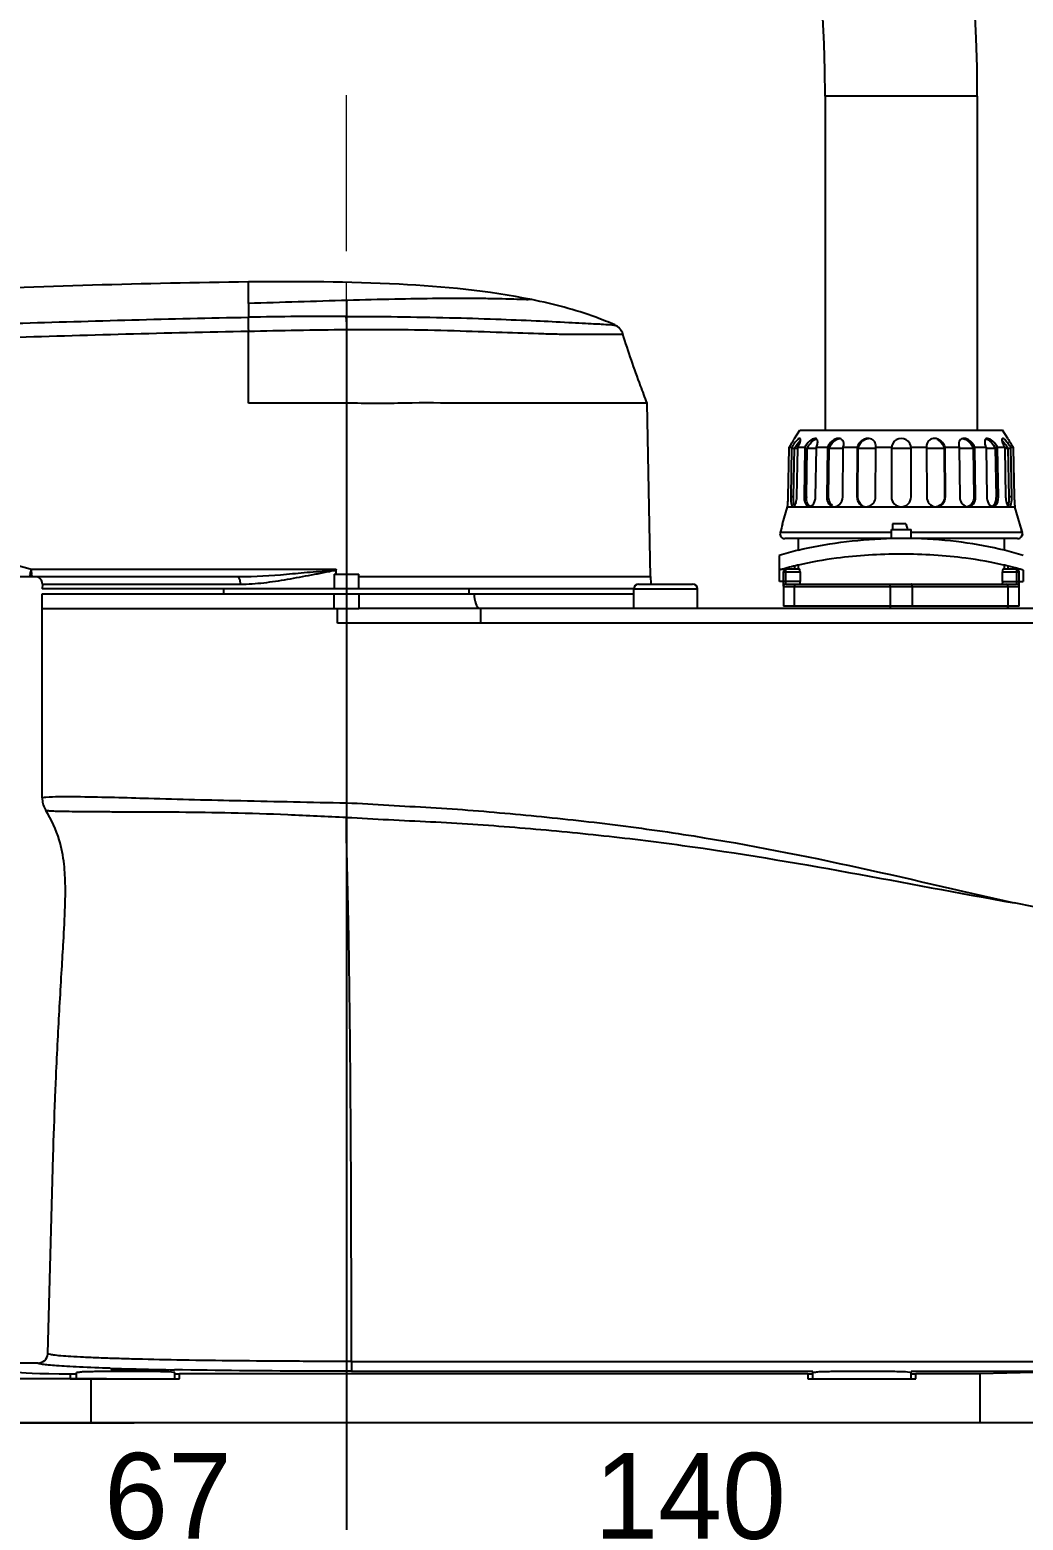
# Model space of a CAD drawing. Header units: millimetres. Extents: x 4086 to 8300, y 123 to 1549.
# Drawn here: x 6920.7 to 7001.6, y 1003.1 to 1124.6 of the extents above; entities that cross this region are included whole.
import ezdxf

# ---------------------------------------------------------------- set-up
doc = ezdxf.new("R2010")
doc.units = ezdxf.units.MM
doc.linetypes.add('CENTER2', pattern=[28.575, 19.05, -3.175, 3.175, -3.175])
doc.linetypes.add('CENTERX2', pattern=[20.32, 12.7, -2.54, 2.54, -2.54])
for name, color, linetype in [('03_ALL_AXES', 7, 'Continuous'), ('06_ALL_SURFS', 7, 'Continuous'), ('09_ALL_ROUNDS', 7, 'Continuous'), ('20_ALL_FEATURES', 7, 'Continuous')]:
    doc.layers.add(name, color=color, linetype=linetype)
doc.layers.add('中心线层', color=7, linetype='CENTER2', lineweight=0)
doc.layers.add('标注层', color=7, linetype='Continuous', lineweight=0)
doc.styles.add('思源黑', font='SourceHanSansCN-Normal.ttf')
doc.dimstyles.new('尺寸标注_细节_1_2比例', dxfattribs={"dimtxt": 7, "dimasz": 6, "dimexe": 2, "dimexo": 1.5, "dimgap": 1, "dimtad": 1, "dimlfac": 2, "dimdsep": 46, "dimtxsty": '思源黑', "dimcen": 0.09, "dimadec": 0, "dimazin": 0, "dimtp": 0.01, "dimtm": 0.01, "dimtfac": 1, "dimtofl": 0, "dimtmove": 0, "dimatfit": 3, "dimfxl": 1, "dimtolj": 1, "dimarcsym": 0})

# ---------------------------------------------------------------- blocks, each defined once
blk = doc.blocks.new('*D1321')
at = {"layer": 'Defpoints', "color": 0}
for p in [(6863.76, 1244.19), (7002.48, 1011.06), (7041.91, 1011.06)]:
    blk.add_point(p, dxfattribs=at)
at = {"layer": '标注层', "color": 0, "lineweight": -2}
for p, q in [((6865.26, 1244.19), (7043.91, 1244.19)), ((7041.91, 1238.19), (7041.91, 1017.06)), ((7003.98, 1011.06), (7043.91, 1011.06))]:
    blk.add_line(p, q, dxfattribs=at)
at = {"layer": '标注层', "color": 0}
for points in [[(7042.91, 1238.19), (7040.91, 1238.19), (7041.91, 1244.19)], [(7040.91, 1017.06), (7042.91, 1017.06), (7041.91, 1011.06)]]:
    blk.add_solid(points, dxfattribs=at)
at = {"layer": '标注层', "color": 0, "insert": (7033.17, 1141.77), "char_height": 7, "attachment_point": 2, "rotation": 90, "style": '思源黑'}
blk.add_mtext('\\A1;{\\A1;\\C7;maximum values }b', dxfattribs=at)
blk = doc.blocks.new('*D1324')
at = {"layer": 'Defpoints', "color": 0}
for p in [(6916.56, 1014.66), (6928.43, 1014.66), (6930.68, 1011.06)]:
    blk.add_point(p, dxfattribs=at)
at = {"layer": '标注层', "color": 0, "lineweight": -2}
for p, q in [((6916.56, 1020.66), (6916.56, 1032.96)), ((6926.93, 1014.66), (6914.56, 1014.66)), ((6929.18, 1011.06), (6914.56, 1011.06)), ((6916.56, 1005.06), (6916.56, 999.06))]:
    blk.add_line(p, q, dxfattribs=at)
at = {"layer": '标注层', "color": 0}
for points in [[(6915.56, 1020.66), (6917.56, 1020.66), (6916.56, 1014.66)], [(6917.56, 1005.06), (6915.56, 1005.06), (6916.56, 1011.06)]]:
    blk.add_solid(points, dxfattribs=at)
at = {"layer": '标注层', "color": 0, "insert": (6908.31, 1029.81), "char_height": 7, "attachment_point": 2, "rotation": 90, "style": '思源黑'}
blk.add_mtext('\\A1;9', dxfattribs=at)
blk = doc.blocks.new('*D1328')
at = {"layer": 'Defpoints', "color": 0}
for p in [(6946.48, 1104.05), (7002.48, 1011.06), (7002.48, 1000.45)]:
    blk.add_point(p, dxfattribs=at)
at = {"layer": '标注层', "color": 0, "lineweight": -2}
for p, q in [((6946.48, 1102.55), (6946.48, 998.45)), ((7002.48, 1009.56), (7002.48, 998.45)), ((6952.48, 1000.45), (6996.48, 1000.45))]:
    blk.add_line(p, q, dxfattribs=at)
at = {"layer": '标注层', "color": 0}
for points in [[(6952.48, 1001.45), (6952.48, 999.45), (6946.48, 1000.45)], [(6996.48, 999.45), (6996.48, 1001.45), (7002.48, 1000.45)]]:
    blk.add_solid(points, dxfattribs=at)
at = {"layer": '标注层', "color": 0, "insert": (6974.48, 1005.07), "char_height": 7, "attachment_point": 5, "style": '思源黑'}
blk.add_mtext('\\A1;140', dxfattribs=at)
blk = doc.blocks.new('*D1329')
at = {"layer": 'Defpoints', "color": 0}
for p in [(6919.68, 1011.06), (6946.48, 1011.06), (6946.48, 1000.45)]:
    blk.add_point(p, dxfattribs=at)
at = {"layer": '标注层', "color": 0, "lineweight": -2}
for p, q in [((6919.68, 1009.56), (6919.68, 998.45)), ((6946.48, 1009.56), (6946.48, 998.45)), ((6925.68, 1000.45), (6940.48, 1000.45))]:
    blk.add_line(p, q, dxfattribs=at)
at = {"layer": '标注层', "color": 0}
for points in [[(6925.68, 1001.45), (6925.68, 999.45), (6919.68, 1000.45)], [(6940.48, 999.45), (6940.48, 1001.45), (6946.48, 1000.45)]]:
    blk.add_solid(points, dxfattribs=at)
at = {"layer": '标注层', "color": 0, "insert": (6931.93, 1005.07), "char_height": 7, "attachment_point": 5, "style": '思源黑'}
blk.add_mtext('\\A1;67', dxfattribs=at)

msp = doc.modelspace()

# ---------------------------------------------------------------- linework, layer by layer
at = {"color": 7, "linetype": 'Continuous'}
for p, q in [((6945.4826, 1080.2608), (6947.4826, 1080.2608)), ((6945.4826, 1080.2608), (6945.4826, 1079.0608)), ((6947.4826, 1079.0608), (6947.4826, 1080.2608)), ((6945.4826, 1079.0608), (6921.6868, 1079.0608)), ((6921.6948, 1079.4483), (6937.8286, 1079.4483)), ((6947.4826, 1080.0609), (6971.2656, 1080.0611)), ((6969.8826, 1079.0608), (6947.4826, 1079.0608))]:
    msp.add_line(p, q, dxfattribs=at)
msp.add_open_spline([(6945.6261, 1080.6595), (6945.6114, 1080.5268), (6945.6016, 1080.3936), (6945.5872, 1080.2608)], degree=3, dxfattribs=at)
at = {"layer": '03_ALL_AXES', "color": 7, "linetype": 'Continuous'}
for p, q in [((6936.4826, 1078.6608), (6936.4826, 1079.0608)), ((6956.4826, 1078.6608), (6956.4826, 1079.0608))]:
    msp.add_line(p, q, dxfattribs=at)
at = {"layer": '06_ALL_SURFS', "color": 7, "linetype": 'Continuous'}
for p, q in [((6921.6948, 1079.4483), (6921.6867, 1079.0608)), ((6971.2656, 1080.0611), (6971.2781, 1079.4646))]:
    msp.add_line(p, q, dxfattribs=at)
at = {"layer": '09_ALL_ROUNDS', "color": 7, "linetype": 'Continuous'}
for p, q in [((6938.4826, 1102.3362), (6938.4826, 1101.2136)), ((6938.4826, 1094.2091), (6938.4826, 1100.0796)), ((6946.4826, 1100.2136), (6946.4826, 1094.2091)), ((6920.7898, 1080.6723), (6945.6353, 1080.6723)), ((6757.8949, 1080.0608), (6937.7511, 1080.0612))]:
    msp.add_line(p, q, dxfattribs=at)
for centre, radius, start, end in [((6945.9915, 672.7453), 428.5345, 89.945189, 91.004004), ((6967.855, 1099.4833), 1.2, 17.11597, 65.983993), ((6921.0949, 1079.4608), 0.6, 358.8, 90)]:
    msp.add_arc(centre, radius, start, end, dxfattribs=at)
for points, knots in [([(6938.4826, 1104.0854), (6930.0094, 1104.0008), (6911.2748, 1103.3068), (6886.5846, 1102.604), (6863.8131, 1101.8679), (6844.0146, 1101.2363), (6826.1032, 1100.869), (6810.343, 1100.4612), (6801.878, 1100.1863), (6797.4734, 1100.0684)], [0, 0, 0, 0, 0.18020479, 0.39863029, 0.52530798, 0.6647247, 0.8198849, 0.9062964, 1, 1, 1, 1]), ([(6968.3434, 1100.5794), (6967.8362, 1100.8054), (6965.6458, 1101.6867), (6963.3504, 1102.286), (6961.5826, 1102.6454)], [0, 0, 0, 0, 0.23538232, 1, 1, 1, 1]), ([(6786.4537, 1098.0774), (6792.7901, 1098.1862), (6805.4689, 1098.3132), (6830.8255, 1098.6222), (6856.1798, 1099.1263), (6881.5259, 1099.7132), (6900.5232, 1100.179), (6919.5072, 1100.7091), (6932.1573, 1101.1004), (6938.4826, 1101.2136)], [0, 0, 0, 0, 0.1250269, 0.25014429, 0.50028811, 0.62532278, 0.75032212, 0.8751892, 1, 1, 1, 1]), ([(6938.4826, 1101.214), (6938.4761, 1101.1612), (6938.4623, 1100.7826), (6938.4713, 1100.4045), (6938.4826, 1100.0797)], [0, 0, 0, 0, 0.14057652, 1, 1, 1, 1]), ([(6946.4015, 1101.2796), (6949.2232, 1101.2775), (6953.3184, 1101.2291), (6958.4734, 1101.072), (6961.7696, 1100.9338), (6964.2792, 1100.821), (6966.6036, 1100.674), (6967.2084, 1100.6666), (6968.4956, 1100.5553), (6968.3434, 1100.5794)], [0, 0, 0, 0, 0.38554258, 0.5582619, 0.70767621, 0.82927938, 0.92086218, 0.97894467, 1, 1, 1, 1]), ([(6946.4015, 1101.2796), (6946.4455, 1101.1559), (6946.4621, 1100.7924), (6946.4813, 1100.4391), (6946.4826, 1100.2136)], [0, 0, 0, 0, 0.36786159, 1, 1, 1, 1]), ([(6778.3751, 1096.7776), (6781.7017, 1096.8297), (6788.3634, 1096.9733), (6801.7058, 1097.15), (6818.4006, 1097.3271), (6838.435, 1097.643), (6858.4633, 1098.0493), (6878.4855, 1098.5096), (6898.4974, 1098.9949), (6918.495, 1099.5447), (6931.8201, 1099.9613), (6938.4826, 1100.0791)], [0, 0, 0, 0, 0.0623246, 0.12482192, 0.24996725, 0.37508843, 0.5001747, 0.625236, 0.75026716, 0.8751699, 1, 1, 1, 1]), ([(6946.4826, 1100.2136), (6947.9744, 1100.2254), (6950.8972, 1100.225), (6955.1269, 1100.1308), (6958.9904, 1099.9971), (6961.9069, 1099.8896), (6963.9422, 1099.836), (6965.2168, 1099.8172), (6966.3127, 1099.8183), (6967.2264, 1099.8295), (6967.9474, 1099.8365), (6968.4373, 1099.8459), (6968.718, 1099.8385), (6968.8755, 1099.8482), (6968.9345, 1099.8248), (6969.0044, 1099.8462), (6969.0019, 1099.8365)], [0, 0, 0, 0, 0.19868395, 0.38924844, 0.56343194, 0.71356069, 0.77794059, 0.83459662, 0.88331493, 0.92394527, 0.95614264, 0.97974983, 0.98834874, 0.99471295, 0.99865555, 1, 1, 1, 1]), ([(6970.9797, 1094.2091), (6970.798, 1094.6804), (6970.0912, 1096.539), (6969.4384, 1098.4188), (6969.0019, 1099.8365)], [0, 0, 0, 0, 0.25401207, 1, 1, 1, 1]), ([(6911.2962, 1081.9127), (6912.8975, 1081.9127), (6916.1047, 1081.7891), (6919.259, 1081.1364), (6920.7898, 1080.6724)], [0, 0, 0, 0, 0.50028075, 1, 1, 1, 1]), ([(6920.7898, 1080.6724), (6920.7771, 1080.6305), (6920.7338, 1080.4823), (6920.6939, 1080.333), (6920.672, 1080.2245)], [0, 0, 0, 0, 0.28339951, 1, 1, 1, 1]), ([(6920.8352, 1080.0608), (6920.7823, 1080.0608), (6920.7147, 1080.1317), (6920.6821, 1080.2005), (6920.672, 1080.2245)], [0, 0, 0, 0, 0.67005906, 1, 1, 1, 1]), ([(6920.7898, 1080.6724), (6920.8016, 1080.5951), (6920.769, 1080.4783), (6920.8168, 1080.3379), (6920.7744, 1080.2198), (6920.8357, 1080.1573), (6920.819, 1080.0608), (6920.8352, 1080.0608)], [0, 0, 0, 0, 0.37956002, 0.5525428, 0.70325879, 0.92170406, 1, 1, 1, 1]), ([(6937.7511, 1080.0612), (6939.0311, 1080.0677), (6940.956, 1080.1939), (6943.5158, 1080.4472), (6944.8085, 1080.5322), (6945.4491, 1080.6274)], [0, 0, 0, 0, 0.49737856, 0.74832445, 1, 1, 1, 1]), ([(6937.8286, 1079.4483), (6938.4658, 1079.4483), (6939.4275, 1079.522), (6940.7058, 1079.692), (6941.6763, 1079.8496), (6942.6512, 1080.0262), (6943.4662, 1080.181), (6944.1208, 1080.3053), (6944.5311, 1080.3821), (6944.8596, 1080.4473), (6945.1042, 1080.4906), (6945.3152, 1080.5513), (6945.4819, 1080.5746), (6945.5906, 1080.5864), (6945.6166, 1080.6219)], [0, 0, 0, 0, 0.24228475, 0.36575798, 0.49043465, 0.61608388, 0.74248697, 0.80590642, 0.86943892, 0.90124203, 0.93315631, 0.96425428, 0.9832528, 1, 1, 1, 1]), ([(6945.4491, 1080.6274), (6945.4602, 1080.629), (6945.4825, 1080.6323), (6945.5048, 1080.6356), (6945.5161, 1080.6372)], [0, 0, 0, 0, 0.49585475, 1, 1, 1, 1]), ([(6945.6166, 1080.6219), (6945.6203, 1080.627), (6945.6262, 1080.6392), (6945.6268, 1080.6526), (6945.6261, 1080.6595)], [0, 0, 0, 0, 0.47532971, 1, 1, 1, 1]), ([(6937.8286, 1079.4483), (6937.8297, 1079.5938), (6937.8193, 1079.7898), (6937.6972, 1080.0608), (6937.6191, 1080.0608)], [0, 0, 0, 0, 0.65078321, 1, 1, 1, 1])]:
    msp.add_open_spline(points, degree=3, knots=knots, dxfattribs=at)
for points in [[(6938.4826, 1100.0796), (6941.1493, 1100.1258), (6943.8157, 1100.1933), (6946.4826, 1100.2136)], [(6945.5161, 1080.6372), (6945.5541, 1080.6426), (6945.5959, 1080.648), (6945.6258, 1080.6721)]]:
    msp.add_open_spline(points, degree=3, dxfattribs=at)
at = {"layer": '20_ALL_FEATURES', "color": 7, "linetype": 'Continuous'}
for p, q in [((6997.8826, 1119.2262), (6985.4826, 1119.2262)), ((6985.4826, 1119.2262), (6985.4826, 1092.0029)), ((6997.8826, 1119.2262), (6997.8826, 1092.0029)), ((6938.4827, 1102.3362), (6938.4826, 1104.0854)), ((6946.4826, 1094.2091), (6938.4826, 1094.2091)), ((6971.2466, 1080.0607), (6970.9797, 1094.2091)), ((6982.9642, 1091.2835), (6982.9538, 1091.2652)), ((6982.9906, 1091.3301), (6982.9799, 1091.3112)), ((6982.9906, 1091.3301), (6983.4306, 1092.0029)), ((6983.4306, 1092.0029), (6999.9346, 1092.0029)), ((7000.3747, 1091.3301), (6999.9346, 1092.0029)), ((7000.3747, 1091.3301), (7000.3813, 1091.3184)), ((6982.4738, 1086.5629), (6982.5559, 1090.5301)), ((6982.5559, 1090.5301), (6982.5572, 1090.6148)), ((6982.5572, 1090.6148), (6982.758, 1090.6148)), ((6982.7554, 1090.5301), (6982.9846, 1090.5301)), ((6982.9065, 1086.5629), (6982.9846, 1090.5301)), ((6982.9848, 1090.541), (6983.2499, 1090.541)), ((6983.1717, 1086.5629), (6983.2498, 1090.5301)), ((6983.2497, 1090.6148), (6983.8325, 1090.6148)), ((6983.8287, 1090.5301), (6983.7623, 1086.5629)), ((6983.8287, 1090.5301), (6984.0237, 1090.5301)), ((6983.9573, 1086.5629), (6984.0237, 1090.5301)), ((6984.0239, 1090.541), (6984.7676, 1090.541)), ((6984.7028, 1086.5629), (6984.7692, 1090.5301)), ((6984.7676, 1090.6148), (6985.6753, 1090.6148)), ((6985.6709, 1090.5301), (6985.6226, 1086.5629)), ((6985.6709, 1090.5301), (6985.8125, 1090.5301)), ((6985.7643, 1086.5629), (6985.8125, 1090.5301)), ((6985.8127, 1090.541), (6986.9624, 1090.541)), ((6986.917, 1086.5629), (6986.9653, 1090.5301)), ((6986.9624, 1090.6148), (6988.1062, 1090.6148)), ((6988.1015, 1090.5301), (6988.0761, 1086.5629)), ((6988.1015, 1090.5301), (6988.1759, 1090.5301)), ((6988.1506, 1086.5629), (6988.1759, 1090.5301)), ((6988.1761, 1090.541), (6989.6232, 1090.541)), ((6989.5978, 1086.5629), (6989.6232, 1090.5301)), ((6989.6193, 1090.6148), (6990.8871, 1090.6148)), ((6990.8826, 1090.5301), (6990.8826, 1086.5629)), ((6990.8827, 1090.541), (6992.4826, 1090.541)), ((6992.4781, 1090.6148), (6993.746, 1090.6148)), ((6992.4826, 1086.5629), (6992.4826, 1090.5301)), ((6993.7421, 1090.5301), (6993.7675, 1086.5629)), ((6993.746, 1090.541), (6995.1892, 1090.541)), ((6995.1893, 1090.5301), (6995.2638, 1090.5301)), ((6995.1893, 1090.5301), (6995.2147, 1086.5629)), ((6995.2591, 1090.6148), (6996.4028, 1090.6148)), ((6995.2892, 1086.5629), (6995.2638, 1090.5301)), ((6996.4, 1090.541), (6997.5526, 1090.541)), ((6996.4, 1090.5301), (6996.4482, 1086.5629)), ((6997.5528, 1090.5301), (6997.6944, 1090.5301)), ((6997.5528, 1090.5301), (6997.601, 1086.5629)), ((6997.69, 1090.6148), (6998.5976, 1090.6148)), ((6997.7427, 1086.5629), (6997.6944, 1090.5301)), ((6998.596, 1090.541), (6999.3414, 1090.541)), ((6998.5961, 1090.5301), (6998.6625, 1086.5629)), ((6999.3416, 1090.5301), (6999.5366, 1090.5301)), ((6999.3416, 1090.5301), (6999.408, 1086.5629)), ((6999.5328, 1090.6148), (7000.1156, 1090.6148)), ((6999.603, 1086.5629), (6999.5366, 1090.5301)), ((7000.1153, 1090.541), (7000.3805, 1090.541)), ((7000.1155, 1090.5301), (7000.1935, 1086.5629)), ((7000.3807, 1090.5301), (7000.6099, 1090.5301)), ((7000.3807, 1090.5301), (7000.4588, 1086.5629)), ((7000.6072, 1090.6148), (7000.808, 1090.6148)), ((7000.688, 1086.5629), (7000.6092, 1090.5584)), ((7000.808, 1090.6148), (7000.8094, 1090.5301)), ((7000.8094, 1090.5301), (7000.8915, 1086.5629)), ((6982.9065, 1086.5629), (6982.6773, 1086.5629)), ((6983.9573, 1086.5629), (6983.7623, 1086.5629)), ((6985.7643, 1086.5629), (6985.6226, 1086.5629)), ((6988.1506, 1086.5629), (6988.0761, 1086.5629)), ((6995.2892, 1086.5629), (6995.2147, 1086.5629)), ((6997.7427, 1086.5629), (6997.601, 1086.5629)), ((6999.603, 1086.5629), (6999.408, 1086.5629)), ((7000.688, 1086.5629), (7000.4588, 1086.5629)), ((6982.0083, 1084.3629), (6982.4226, 1085.7629)), ((6982.4226, 1085.7629), (6982.43, 1085.8338)), ((6982.4226, 1085.7629), (7000.9426, 1085.7629)), ((7000.9386, 1085.8018), (7000.9409, 1085.779)), ((7000.9409, 1085.779), (7000.9426, 1085.7629)), ((7001.3569, 1084.3629), (7000.9426, 1085.7629)), ((6982.0158, 1084.3629), (6982.0083, 1084.3629)), ((6990.8826, 1083.9008), (6992.4826, 1083.9008)), ((6990.8826, 1083.1727), (6990.8826, 1083.9008)), ((6992.0626, 1084.3629), (6990.9826, 1084.3629)), ((6990.9826, 1084.3629), (6990.9826, 1083.9008)), ((6992.0626, 1084.3629), (6992.1858, 1083.9008)), ((6992.4826, 1083.1727), (6992.4826, 1083.9008)), ((7001.3569, 1084.3629), (7001.3316, 1084.3629)), ((7001.3316, 1084.3629), (7001.5398, 1083.661)), ((6990.8826, 1083.661), (6981.8169, 1083.661)), ((6990.4941, 1083.1629), (6982.1985, 1083.1629)), ((6983.2826, 1083.1629), (6983.2826, 1082.2206)), ((7001.5398, 1083.661), (6992.4826, 1083.661)), ((7001.1668, 1083.1629), (6992.8712, 1083.1629)), ((7000.0826, 1083.1629), (7000.0826, 1082.2206)), ((6981.7426, 1081.7922), (6981.7426, 1080.5928)), ((6981.7543, 1079.6608), (6981.7543, 1080.5963)), ((6982.0412, 1080.6804), (6982.0201, 1080.6744)), ((6982.0826, 1080.4608), (6983.4364, 1080.4608)), ((6982.0826, 1079.2918), (6982.0826, 1080.4608)), ((6983.4001, 1080.6608), (6982.2826, 1080.6608)), ((6982.2826, 1079.4608), (6982.2826, 1080.6608)), ((6982.9759, 1080.9284), (6982.9759, 1080.6608)), ((6983.2826, 1080.9965), (6983.2826, 1080.6608)), ((6983.4364, 1080.4608), (6983.4364, 1079.6608)), ((6999.9288, 1080.4608), (7001.2826, 1080.4608)), ((6999.9288, 1079.6608), (6999.9288, 1080.4608)), ((7001.0826, 1080.6608), (6999.9651, 1080.6608)), ((7000.0826, 1080.9968), (7000.0826, 1080.6608)), ((7000.3894, 1080.6608), (7000.3894, 1080.9284)), ((7001.0826, 1080.6608), (7001.0826, 1079.4608)), ((7001.2826, 1079.2918), (7001.2826, 1080.4608)), ((7001.611, 1080.5963), (7001.611, 1079.6608)), ((6947.4826, 1079.0608), (6945.4826, 1079.0608)), ((6969.8826, 1079.0608), (6975.0826, 1079.0608)), ((6969.8826, 1077.4608), (6969.8826, 1079.0608)), ((6970.2826, 1079.4608), (6974.6826, 1079.4608)), ((6975.0826, 1077.4608), (6975.0826, 1079.0608)), ((6983.4364, 1079.6608), (6981.7542, 1079.6608)), ((6982.0826, 1079.2608), (7001.2826, 1079.2608)), ((6982.0826, 1079.2608), (6982.0826, 1077.6608)), ((6982.2826, 1079.4608), (7001.0826, 1079.4608)), ((6982.9903, 1077.6608), (6982.9903, 1079.2608)), ((6990.7749, 1079.2608), (6990.7749, 1077.6608)), ((6992.5903, 1077.6608), (6992.5903, 1079.2608)), ((6999.9288, 1079.6608), (7001.611, 1079.6608)), ((7000.3749, 1079.2608), (7000.3749, 1077.6608)), ((7001.2826, 1077.6608), (7001.2826, 1079.2608)), ((6921.6826, 1078.6608), (6969.8826, 1078.6608)), ((6921.6826, 1062.0341), (6921.6826, 1078.6608)), ((6945.4826, 1077.4608), (6945.4826, 1078.6608)), ((6947.4826, 1078.6608), (6947.4826, 1077.4617)), ((6921.6826, 1077.4608), (6947.4826, 1077.4608)), ((6945.7352, 1076.2608), (6945.7352, 1077.4608)), ((6957.3896, 1077.4608), (6957.3896, 1076.2609)), ((7002.4826, 1077.4608), (6957.391, 1077.4608)), ((7001.2826, 1077.6608), (6982.0826, 1077.6608)), ((6957.3896, 1076.2609), (6945.7359, 1076.2608)), ((7002.4826, 1076.2609), (6957.3896, 1076.2609)), ((6921.6826, 1062.0341), (6921.6852, 1061.9338)), ((7002.4855, 1053.1371), (7000.8827, 1053.4617)), ((6921.3365, 1015.9512), (6919.6826, 1015.9512)), ((6922.1354, 1016.727), (6922.1354, 1016.7276)), ((6946.8825, 1016.0803), (7002.4827, 1016.0812)), ((6946.8825, 1016.0803), (6946.8825, 1015.2811)), ((6923.9684, 1015.0674), (6923.9684, 1014.6608)), ((6923.9684, 1014.6608), (6932.8826, 1014.6608)), ((6924.4826, 1014.6608), (6924.4826, 1015.1656)), ((6925.6826, 1011.0608), (6925.6826, 1014.6608)), ((6932.4826, 1014.6608), (6932.4826, 1015.1656)), ((6984.0826, 1015.0608), (6932.8826, 1015.0608)), ((6932.8826, 1014.6608), (6932.8826, 1015.0608)), ((6946.8825, 1015.2813), (6984.4826, 1015.2814)), ((6984.0826, 1015.0608), (6984.0826, 1014.6608)), ((6984.0826, 1014.6608), (6992.8826, 1014.6608)), ((6984.4826, 1014.6608), (6984.4826, 1015.1656)), ((6992.4826, 1015.2814), (7002.4826, 1015.2814)), ((6992.4826, 1014.6608), (6992.4826, 1015.1656)), ((6998.0826, 1015.0608), (6992.8826, 1015.0608)), ((6992.8826, 1014.6608), (6992.8826, 1015.0608)), ((7002.4826, 1015.1761), (6998.0826, 1015.0608)), ((6998.0826, 1015.0608), (6998.0826, 1011.0608)), ((7002.4826, 1011.0608), (6919.6826, 1011.0608))]:
    msp.add_line(p, q, dxfattribs=at)
for points in [[(6982.758, 1090.6148), (6982.7569, 1090.5866), (6982.756, 1090.5584), (6982.6773, 1086.5629)], [(6983.2498, 1090.5301), (6983.2502, 1090.5584), (6983.2501, 1090.5866), (6983.2497, 1090.6148)], [(6983.8325, 1090.6148), (6983.8307, 1090.5866), (6983.8294, 1090.5584), (6983.8287, 1090.5301)], [(6984.7692, 1090.5301), (6984.7693, 1090.5584), (6984.7688, 1090.5866), (6984.7676, 1090.6148)], [(6985.6753, 1090.6148), (6985.6731, 1090.5866), (6985.6716, 1090.5584), (6985.6709, 1090.5301)], [(6986.9653, 1090.5301), (6986.9652, 1090.5584), (6986.9643, 1090.5866), (6986.9624, 1090.6148)], [(6988.1062, 1090.6148), (6988.1037, 1090.5866), (6988.1021, 1090.5584), (6988.1015, 1090.5301)], [(6989.6232, 1090.5301), (6989.6229, 1090.5584), (6989.6216, 1090.5866), (6989.6193, 1090.6148)], [(6993.746, 1090.6148), (6993.7437, 1090.5866), (6993.7424, 1090.5584), (6993.7421, 1090.5301)], [(6995.2638, 1090.5301), (6995.2632, 1090.5584), (6995.2616, 1090.5866), (6995.2591, 1090.6148)], [(6996.4028, 1090.6148), (6996.401, 1090.5866), (6996.4001, 1090.5584), (6996.4, 1090.5301)], [(6997.6944, 1090.5301), (6997.6937, 1090.5584), (6997.6922, 1090.5866), (6997.69, 1090.6148)], [(6998.5976, 1090.6148), (6998.5965, 1090.5866), (6998.596, 1090.5584), (6998.5961, 1090.5301)], [(6999.5366, 1090.5301), (6999.5358, 1090.5584), (6999.5346, 1090.5866), (6999.5328, 1090.6148)], [(7000.1156, 1090.6148), (7000.1152, 1090.5866), (7000.1151, 1090.5584), (7000.1155, 1090.5301)], [(7000.6092, 1090.5584), (7000.6083, 1090.5866), (7000.6072, 1090.6148)], [(6957.3663, 1077.4622), (6957.3741, 1077.4614), (6957.3818, 1077.461), (6957.3896, 1077.4608)]]:
    msp.add_lwpolyline(points, dxfattribs=at)
for centre, radius, start, end in [((6872.6043, 1119.2262), 125.2784, 0, 134.952427), ((6872.6043, 1119.2262), 112.8784, 0, 134.94718), ((6972.1021, 1097.4565), 12.4937, 329.658879, 329.913859), ((6972.2189, 1097.3888), 12.3587, 329.913762, 330.085754), ((6972.4345, 1097.2648), 12.1099, 330.085615, 330.301879), ((6972.8019, 1097.0565), 11.6876, 330.399763, 330.555781), ((6988.997, 1090.6282), 0.7019, 82.773147, 90.031025), ((6991.6826, 1090.5301), 0.8, 359.999993, 180), ((7010.9407, 1097.2698), 12.121, 209.40602, 210.350295), ((6969.8843, 1098.8184), 15.0965, 327.083583, 327.339619), ((6970.1962, 1098.6191), 14.7263, 327.337537, 327.814417), ((6971.3938, 1097.8735), 13.3156, 327.784876, 329.649819), ((6987.4883, 1087.5497), 5.6365, 144.817195, 147.05745), ((6986.9654, 1087.9164), 4.9978, 144.00923, 144.800044), ((6980.8156, 1092.0371), 2.8192, 329.702121, 333.407306), ((7002.5495, 1092.037), 2.819, 206.590124, 210.297974), ((6995.3074, 1087.3603), 5.9876, 31.964555, 33.957909), ((6996.6304, 1088.0817), 4.7141, 35.173234, 37.002703), ((7011.972, 1097.8738), 13.3162, 210.350826, 212.215492), ((6995.877, 1087.5497), 5.6365, 32.942553, 35.182573), ((7013.1691, 1098.6191), 14.7264, 212.185956, 212.662462), ((7013.4811, 1098.8185), 15.0967, 212.660383, 212.916418), ((6973.1838, 1086.7564), 9.292, 355.277315, 357.28451), ((6973.2164, 1086.7549), 9.2594, 357.284053, 358.81168), ((6981.1852, 1086.5998), 1.9869, 351.790968, 357.775079), ((6981.1558, 1086.6026), 2.0164, 357.728443, 358.871176), ((6985.4931, 1086.5372), 1.536, 179.042338, 181.095303), ((6983.5121, 1086.5806), 1.1907, 347.168394, 354.832115), ((6983.4923, 1086.5833), 1.2106, 354.785121, 359.031624), ((6991.6826, 1086.5629), 0.8, 180, 0), ((7010.1862, 1086.7565), 9.2967, 181.193076, 184.725151), ((6973.1265, 1086.7585), 9.3493, 354.323722, 354.82565), ((6972.9122, 1086.7786), 9.5645, 354.821378, 355.27866), ((6994.5443, 1086.4869), 0.724, 264.216928, 269.983647), ((7010.4406, 1086.7775), 9.552, 184.725401, 185.17928), ((7010.2191, 1086.7567), 9.3296, 185.174964, 185.694987), ((7010.6639, 1086.8018), 9.7766, 185.698868, 185.870653), ((7147.1933, 1037.1805), 171.7841, 164.058202, 164.301527), ((6836.1726, 1037.1807), 171.7835, 15.698473, 15.941798), ((6982.1886, 1083.5568), 0.386, 164.346166, 180.881258), ((6991.6609, 1044.9066), 38.274, 91.165127, 91.746832), ((6991.7044, 1044.9066), 38.274, 88.253174, 88.834873), ((7001.1673, 1083.5514), 0.3885, 269.925562, 16.492978), ((7001.1766, 1083.5568), 0.386, 359.118739, 15.653832), ((6989.3436, 1057.4133), 25.5364, 103.750428, 107.316608), ((6994.0223, 1057.4154), 25.5342, 72.683291, 76.246359), ((6988.4015, 1058.4412), 23.1309, 106.014755, 106.701037), ((6988.9116, 1056.6403), 25.0025, 104.273482, 105.94936), ((6982.2826, 1080.4608), 0.2, 90, 180), ((6989.2809, 1055.2145), 26.4754, 104.046977, 104.287218), ((6989.3773, 1054.8289), 26.8729, 103.781034, 104.046914), ((6989.4955, 1054.3463), 27.3698, 103.416443, 103.780736), ((6989.6255, 1053.8016), 27.9298, 103.071882, 103.416513), ((6993.7363, 1053.7869), 27.9448, 76.582455, 76.948272), ((6993.9652, 1054.74), 26.9647, 75.705563, 76.585535), ((6994.3519, 1056.2534), 25.4027, 74.583931, 75.708044), ((7001.0826, 1080.4608), 0.2, 0, 90), ((6994.605, 1057.1817), 24.4404, 74.455255, 74.577491), ((6994.7064, 1057.5451), 24.0632, 74.078608, 74.455916), ((6994.9436, 1058.3732), 23.2018, 73.299711, 74.081061), ((6970.2826, 1079.0608), 0.4, 90, 180), ((6974.6826, 1079.0608), 0.4, 0, 90), ((6982.2826, 1079.2608), 0.2, 90, 180), ((7001.0826, 1079.2608), 0.2, 0, 90), ((6923.6842, 1062.0345), 2.0016, 182.881998, 211.180166), ((6967.2282, 1061.1367), 20.7616, 178.665933, 181.960209), ((6921.3356, 1016.7513), 0.8001, 270.0634, 356.065096), ((6937.5377, 1346.7784), 331.4156, 268.217597, 268.634787), ((6941.055, 1497.1101), 481.7885, 268.642556, 268.97774)]:
    msp.add_arc(centre, radius, start, end, dxfattribs=at)
for centre, major_axis, ratio, start_param, end_param in [((6991.6826, 1076.0008), (-16.816, 0), 0.426977, 4.66479728, 4.75998068), ((6925.6826, 1015.218), (6, 0), 0.02618592, 3.14159265, 4.42263728), ((6924.0826, 1015.0774), (0.4, 0), 0.02618592, -1.86054803, 0), ((6932.8826, 1015.0713), (0.4, 0), 0.02618592, -3.14159265, -1.57079633), ((6984.0826, 1015.0713), (0.4, 0), 0.02618592, -1.57079633, 0), ((6992.8826, 1015.0713), (0.4, 0), 0.02618592, -3.14159265, -1.57079633)]:
    msp.add_ellipse(centre, major_axis=major_axis, ratio=ratio, start_param=start_param, end_param=end_param, dxfattribs=at)
for points, knots in [([(6961.5826, 1102.6454), (6958.0236, 1103.3688), (6950.2974, 1104.0909), (6942.5751, 1104.1263), (6938.4826, 1104.0854)], [0, 0, 0, 0, 0.47016602, 1, 1, 1, 1]), ([(6961.5826, 1102.6454), (6961.6273, 1102.6576), (6961.2245, 1102.6266), (6961.0266, 1102.6632), (6960.2471, 1102.6694), (6959.3953, 1102.7029), (6958.2631, 1102.7217), (6956.4339, 1102.7426), (6953.7891, 1102.7385), (6950.3093, 1102.683), (6945.1554, 1102.5508), (6941.1805, 1102.4096), (6938.4826, 1102.3396)], [0, 0, 0, 0, 0.00601026, 0.02378483, 0.05283138, 0.09219968, 0.14080907, 0.19751849, 0.33072513, 0.48356995, 0.64959289, 1, 1, 1, 1]), ([(6970.9797, 1094.2091), (6970.9833, 1094.1999), (6970.9111, 1094.2228), (6970.854, 1094.2015), (6970.689, 1094.2142), (6970.4915, 1094.2085), (6970.2255, 1094.2096), (6969.7628, 1094.2066), (6969.0425, 1094.2055), (6968.0177, 1094.2062), (6966.7841, 1094.2083), (6965.3548, 1094.2101), (6963.1007, 1094.2123), (6959.9132, 1094.2059), (6955.7329, 1094.1901), (6951.9974, 1094.2517), (6948.8743, 1094.1361), (6947.2825, 1094.2091), (6946.4826, 1094.2091)], [0, 0, 0, 0, 0.00121066, 0.00483153, 0.01084473, 0.01923243, 0.02997494, 0.04304757, 0.0760811, 0.11806784, 0.16858691, 0.22713643, 0.29310171, 0.4446288, 0.61747633, 0.80502432, 0.90205094, 1, 1, 1, 1]), ([(6983.416, 1091.3301), (6983.3304, 1091.3301), (6983.1466, 1091.1357), (6983.0073, 1090.9714), (6982.9216, 1090.8534)], [0, 0, 0, 0, 0.36991202, 1, 1, 1, 1]), ([(6983.197, 1090.8557), (6983.2641, 1090.9482), (6983.3543, 1091.0648), (6983.4551, 1091.1721), (6983.4785, 1091.1952)], [0, 0, 0, 0, 0.77662948, 1, 1, 1, 1]), ([(6983.3365, 1090.7751), (6983.3918, 1090.8858), (6983.4562, 1091.0384), (6983.5031, 1091.2776), (6983.4517, 1091.3185)], [0, 0, 0, 0, 0.65354493, 1, 1, 1, 1]), ([(6983.4517, 1091.3185), (6983.4469, 1091.3223), (6983.4354, 1091.3285), (6983.4226, 1091.3301), (6983.416, 1091.3301)], [0, 0, 0, 0, 0.48256271, 1, 1, 1, 1]), ([(6984.6506, 1091.3301), (6984.4879, 1091.3301), (6984.1554, 1091.0817), (6983.9375, 1090.7939), (6983.8325, 1090.6148)], [0, 0, 0, 0, 0.43928644, 1, 1, 1, 1]), ([(6984.0182, 1090.5301), (6984.1076, 1090.6984), (6984.3125, 1090.9932), (6984.5928, 1091.2452), (6984.7515, 1091.304)], [0, 0, 0, 0, 0.52960385, 1, 1, 1, 1]), ([(6984.7252, 1091.3185), (6984.7135, 1091.3224), (6984.6889, 1091.3283), (6984.6636, 1091.3301), (6984.6506, 1091.3301)], [0, 0, 0, 0, 0.48623892, 1, 1, 1, 1]), ([(6984.8305, 1090.7751), (6984.866, 1090.886), (6984.9201, 1091.0828), (6984.8022, 1091.2924), (6984.7252, 1091.3185)], [0, 0, 0, 0, 0.58896383, 1, 1, 1, 1]), ([(6986.5736, 1091.3301), (6986.4819, 1091.3301), (6986.0899, 1091.2259), (6985.8033, 1090.8892), (6985.6753, 1090.6148)], [0, 0, 0, 0, 0.23243085, 1, 1, 1, 1]), ([(6986.9951, 1090.7751), (6987.0079, 1090.8916), (6986.9894, 1091.1356), (6986.7852, 1091.2943), (6986.6796, 1091.3185)], [0, 0, 0, 0, 0.51998065, 1, 1, 1, 1]), ([(6988.9966, 1091.3301), (6988.7923, 1091.3301), (6988.3906, 1091.1552), (6988.1624, 1090.8015), (6988.1062, 1090.6148)], [0, 0, 0, 0, 0.51170381, 1, 1, 1, 1]), ([(6988.1739, 1090.5301), (6988.2129, 1090.7226), (6988.4182, 1091.1003), (6988.8113, 1091.309), (6989.0209, 1091.3273)], [0, 0, 0, 0, 0.48281567, 1, 1, 1, 1]), ([(6989.6187, 1090.7751), (6989.6041, 1090.9055), (6989.4933, 1091.1772), (6989.224, 1091.3069), (6989.0853, 1091.3245)], [0, 0, 0, 0, 0.48423653, 1, 1, 1, 1]), ([(6995.2591, 1090.6148), (6995.2029, 1090.8015), (6994.9747, 1091.1552), (6994.573, 1091.3301), (6994.3686, 1091.3301)], [0, 0, 0, 0, 0.4882942, 1, 1, 1, 1]), ([(6994.6057, 1091.2591), (6994.6836, 1091.225), (6994.957, 1091.0575), (6995.145, 1090.759), (6995.1914, 1090.5301)], [0, 0, 0, 0, 0.26698407, 1, 1, 1, 1]), ([(6996.7917, 1091.3301), (6996.6657, 1091.3301), (6996.3864, 1091.1982), (6996.3557, 1090.9067), (6996.3701, 1090.7752)], [0, 0, 0, 0, 0.48788971, 1, 1, 1, 1]), ([(6997.69, 1090.6148), (6997.562, 1090.8892), (6997.2754, 1091.2259), (6996.8834, 1091.3301), (6996.7917, 1091.3301)], [0, 0, 0, 0, 0.76756901, 1, 1, 1, 1]), ([(6998.7147, 1091.3301), (6998.6677, 1091.3301), (6998.5665, 1091.3003), (6998.4544, 1091.0877), (6998.4952, 1090.8988), (6998.5348, 1090.7752)], [0, 0, 0, 0, 0.20894613, 0.42283728, 1, 1, 1, 1]), ([(6998.6138, 1091.304), (6998.6496, 1091.2907), (6998.8063, 1091.2125), (6998.9366, 1091.0908), (6999.0277, 1090.9896)], [0, 0, 0, 0, 0.21882608, 1, 1, 1, 1]), ([(6999.5328, 1090.6148), (6999.4278, 1090.7939), (6999.2099, 1091.0817), (6998.8774, 1091.3301), (6998.7147, 1091.3301)], [0, 0, 0, 0, 0.56071141, 1, 1, 1, 1]), ([(6999.9493, 1091.3301), (6999.8902, 1091.3301), (6999.8757, 1091.1361), (6999.9406, 1090.9782), (6999.9946, 1090.8435), (7000.0287, 1090.7752)], [0, 0, 0, 0, 0.29997817, 0.61241654, 1, 1, 1, 1]), ([(6999.8868, 1091.1952), (6999.9195, 1091.1628), (7000.0603, 1091.0089), (7000.183, 1090.8395), (7000.2738, 1090.7049)], [0, 0, 0, 0, 0.22080443, 1, 1, 1, 1]), ([(7000.3952, 1090.919), (7000.3175, 1091.0219), (7000.1919, 1091.1668), (7000.0248, 1091.3301), (6999.9493, 1091.3301)], [0, 0, 0, 0, 0.63093529, 1, 1, 1, 1]), ([(6982.6773, 1086.5629), (6982.6742, 1086.4058), (6982.6883, 1086.1534), (6982.7369, 1085.8795), (6982.8036, 1085.8018)], [0, 0, 0, 0, 0.60551717, 1, 1, 1, 1]), ([(6982.8759, 1085.7629), (6982.9496, 1085.7629), (6983.0912, 1085.9903), (6983.1317, 1086.1787), (6983.1517, 1086.3161)], [0, 0, 0, 0, 0.34688177, 1, 1, 1, 1]), ([(6982.9969, 1085.8576), (6982.9843, 1085.8835), (6982.9346, 1086.0238), (6982.9193, 1086.1732), (6982.9119, 1086.2923)], [0, 0, 0, 0, 0.19440401, 1, 1, 1, 1]), ([(6983.7623, 1086.5629), (6983.7606, 1086.4604), (6983.7723, 1086.1647), (6983.9789, 1085.7629), (6984.1911, 1085.7629)], [0, 0, 0, 0, 0.32555023, 1, 1, 1, 1]), ([(6984.2837, 1085.7824), (6984.2449, 1085.7978), (6984.0728, 1085.9165), (6984.0043, 1086.1327), (6983.9772, 1086.2923)], [0, 0, 0, 0, 0.20514583, 1, 1, 1, 1]), ([(6984.1911, 1085.7629), (6984.2424, 1085.7629), (6984.4979, 1085.8407), (6984.6275, 1086.1171), (6984.673, 1086.3161)], [0, 0, 0, 0, 0.20084669, 1, 1, 1, 1]), ([(6985.6226, 1086.5629), (6985.6202, 1086.3658), (6985.7064, 1085.9785), (6986.0722, 1085.7629), (6986.2397, 1085.7629)], [0, 0, 0, 0, 0.54049383, 1, 1, 1, 1]), ([(6986.0603, 1085.8726), (6986.0127, 1085.9086), (6985.8321, 1086.0941), (6985.7619, 1086.3669), (6985.7643, 1086.5629)], [0, 0, 0, 0, 0.23333509, 1, 1, 1, 1]), ([(6988.0761, 1086.5629), (6988.0748, 1086.3613), (6988.2174, 1085.9446), (6988.6276, 1085.7629), (6988.8211, 1085.7629)], [0, 0, 0, 0, 0.51012879, 1, 1, 1, 1]), ([(6989.0572, 1085.8019), (6989.2104, 1085.8536), (6989.4914, 1086.0643), (6989.5967, 1086.3981), (6989.5978, 1086.5629)], [0, 0, 0, 0, 0.49522193, 1, 1, 1, 1]), ([(6993.7675, 1086.5629), (6993.7687, 1086.3709), (6993.9131, 1085.9796), (6994.2853, 1085.7854), (6994.4714, 1085.7666)], [0, 0, 0, 0, 0.50657803, 1, 1, 1, 1]), ([(6995.2147, 1086.5629), (6995.2159, 1086.373), (6995.0911, 1085.9836), (6994.7253, 1085.7853), (6994.5439, 1085.7667)], [0, 0, 0, 0, 0.51009914, 1, 1, 1, 1]), ([(6994.5441, 1085.7629), (6994.7377, 1085.7629), (6995.1479, 1085.9446), (6995.2905, 1086.3613), (6995.2892, 1086.5629)], [0, 0, 0, 0, 0.48987435, 1, 1, 1, 1]), ([(6996.4482, 1086.5629), (6996.4504, 1086.3872), (6996.5484, 1086.0465), (6996.8357, 1085.8206), (6996.9885, 1085.7808)], [0, 0, 0, 0, 0.52671962, 1, 1, 1, 1]), ([(6997.601, 1086.5629), (6997.6032, 1086.3853), (6997.5315, 1086.042), (6997.2443, 1085.8074), (6997.0947, 1085.7747)], [0, 0, 0, 0, 0.53693964, 1, 1, 1, 1]), ([(6997.1255, 1085.7629), (6997.2931, 1085.7629), (6997.6589, 1085.9785), (6997.7451, 1086.3658), (6997.7427, 1086.5629)], [0, 0, 0, 0, 0.45950934, 1, 1, 1, 1]), ([(6998.6625, 1086.5629), (6998.6639, 1086.4798), (6998.6963, 1086.1986), (6998.8453, 1085.8968), (6999.026, 1085.8018)], [0, 0, 0, 0, 0.28935972, 1, 1, 1, 1]), ([(6999.408, 1086.5629), (6999.4095, 1086.4713), (6999.3932, 1086.1889), (6999.254, 1085.8338), (6999.0595, 1085.7747)], [0, 0, 0, 0, 0.31075817, 1, 1, 1, 1]), ([(6999.1741, 1085.7629), (6999.2359, 1085.7629), (6999.5572, 1085.8957), (6999.6073, 1086.3025), (6999.603, 1086.5629)], [0, 0, 0, 0, 0.1916772, 1, 1, 1, 1]), ([(7000.1935, 1086.5629), (7000.1967, 1086.4044), (7000.2334, 1086.1426), (7000.3306, 1085.8766), (7000.4094, 1085.8018)], [0, 0, 0, 0, 0.59330724, 1, 1, 1, 1]), ([(7000.4532, 1086.2894), (7000.4504, 1086.2454), (7000.4369, 1086.0997), (7000.4132, 1085.9505), (7000.3686, 1085.8579)], [0, 0, 0, 0, 0.30043079, 1, 1, 1, 1]), ([(7000.4894, 1085.7629), (7000.5829, 1085.7629), (7000.6922, 1086.1415), (7000.6917, 1086.3738), (7000.688, 1086.5629)], [0, 0, 0, 0, 0.33072571, 1, 1, 1, 1]), ([(6982.8036, 1085.8018), (6982.8134, 1085.7903), (6982.8346, 1085.7709), (6982.8629, 1085.7629), (6982.8759, 1085.7629)], [0, 0, 0, 0, 0.53904894, 1, 1, 1, 1]), ([(7000.4094, 1085.8018), (7000.4215, 1085.7903), (7000.4456, 1085.7715), (7000.4759, 1085.7629), (7000.4894, 1085.7629)], [0, 0, 0, 0, 0.55072617, 1, 1, 1, 1]), ([(7000.0471, 1081.0098), (6999.0714, 1081.236), (6996.4086, 1081.7135), (6991.6826, 1082.0149), (6986.9529, 1081.7133), (6984.287, 1081.2348), (6983.3085, 1081.0076)], [0, 0, 0, 0, 0.19544399, 0.49967823, 0.80391247, 1, 1, 1, 1]), ([(6983.4364, 1080.4608), (6983.4364, 1080.5083), (6983.4272, 1080.5584), (6983.4212, 1080.6608), (6983.4001, 1080.6608)], [0, 0, 0, 0, 0.69263731, 1, 1, 1, 1]), ([(6999.9651, 1080.6608), (6999.9614, 1080.6608), (6999.9353, 1080.6283), (6999.9374, 1080.5923), (6999.934, 1080.5605)], [0, 0, 0, 0, 0.10439624, 1, 1, 1, 1]), ([(6982.9903, 1079.2608), (6982.9903, 1079.2869), (6982.9983, 1079.3693), (6983.07, 1079.4608), (6983.1291, 1079.4608)], [0, 0, 0, 0, 0.3056344, 1, 1, 1, 1]), ([(6983.4778, 1079.4608), (6983.4734, 1079.4608), (6983.4429, 1079.4888), (6983.4452, 1079.5292), (6983.4416, 1079.5613)], [0, 0, 0, 0, 0.11825878, 1, 1, 1, 1]), ([(6990.7749, 1079.2608), (6990.7749, 1079.3087), (6990.7788, 1079.3693), (6990.8122, 1079.4608), (6990.8362, 1079.4608)], [0, 0, 0, 0, 0.66602777, 1, 1, 1, 1]), ([(6992.5903, 1079.2608), (6992.5903, 1079.3087), (6992.5865, 1079.3693), (6992.5531, 1079.4608), (6992.5291, 1079.4608)], [0, 0, 0, 0, 0.666019, 1, 1, 1, 1]), ([(6999.9288, 1079.6608), (6999.9288, 1079.6135), (6999.9262, 1079.5549), (6999.9126, 1079.4981), (6999.9089, 1079.4879)], [0, 0, 0, 0, 0.81317862, 1, 1, 1, 1]), ([(7000.3749, 1079.2608), (7000.3749, 1079.2869), (7000.367, 1079.3693), (7000.2953, 1079.4608), (7000.2362, 1079.4608)], [0, 0, 0, 0, 0.30563922, 1, 1, 1, 1]), ([(6956.8861, 1078.6608), (6956.8861, 1078.381), (6956.9216, 1077.9616), (6957.1994, 1077.4811), (6957.3663, 1077.4622)], [0, 0, 0, 0, 0.62488801, 1, 1, 1, 1]), ([(6957.3895, 1077.4608), (6956.5718, 1077.4608), (6953.2695, 1077.465), (6949.9672, 1077.4615), (6947.4826, 1077.4617)], [0, 0, 0, 0, 0.24761921, 1, 1, 1, 1]), ([(6990.7749, 1077.6608), (6990.7749, 1077.613), (6990.7788, 1077.5523), (6990.8122, 1077.4608), (6990.8362, 1077.4608)], [0, 0, 0, 0, 0.666019, 1, 1, 1, 1]), ([(7000.3749, 1077.6608), (7000.3749, 1077.6348), (7000.367, 1077.5523), (7000.2953, 1077.4608), (7000.2362, 1077.4608)], [0, 0, 0, 0, 0.3056344, 1, 1, 1, 1]), ([(6921.6826, 1062.0341), (6921.6826, 1062.0615), (6921.8347, 1062.071), (6921.9079, 1062.0882), (6921.9833, 1062.0942)], [0, 0, 0, 0, 0.26621192, 1, 1, 1, 1]), ([(6921.9833, 1062.0942), (6922.3318, 1062.122), (6923.2763, 1062.1365), (6926.0601, 1062.1237), (6931.0072, 1061.9686), (6938.226, 1061.7841), (6943.6057, 1061.6764), (6946.4722, 1061.6201)], [0, 0, 0, 0, 0.04282363, 0.11557185, 0.3410185, 0.64886813, 1, 1, 1, 1]), ([(6922.1334, 1016.7277), (6922.2933, 1022.0969), (6922.4408, 1029.0209), (6922.7036, 1036.6783), (6922.8376, 1039.944), (6923.0049, 1043.4619), (6923.2166, 1046.9976), (6923.4285, 1050.5066), (6923.5515, 1052.7637), (6923.5824, 1054.8691), (6923.5022, 1056.6947), (6923.1129, 1058.8277), (6922.4272, 1060.2452), (6921.9717, 1060.9982)], [0, 0, 0, 0, 0.36145082, 0.46600639, 0.51556411, 0.58137861, 0.70299247, 0.75390124, 0.81793044, 0.85507562, 0.89555186, 0.94077978, 1, 1, 1, 1]), ([(6946.4787, 1060.4265), (6944.8815, 1060.4813), (6941.7516, 1060.6602), (6937.2062, 1060.799), (6933.0252, 1060.8521), (6929.8459, 1060.865), (6927.605, 1060.872), (6926.1865, 1060.8801), (6924.962, 1060.8909), (6923.9418, 1060.9), (6923.1356, 1060.9127), (6922.5976, 1060.9301), (6922.2817, 1060.9501), (6922.1241, 1060.9613), (6922.0334, 1060.9783), (6921.9791, 1060.9859), (6921.9717, 1060.9982)], [0, 0, 0, 0, 0.19552956, 0.38349678, 0.55631553, 0.70706551, 0.77246415, 0.83048611, 0.88060151, 0.92229457, 0.95527327, 0.97933609, 0.98794701, 0.99424848, 0.99824561, 1, 1, 1, 1]), ([(6946.4722, 1061.6201), (6947.6278, 1061.5957), (6949.923, 1061.4148), (6954.5166, 1061.1969), (6960.2398, 1060.7276), (6967.097, 1060.0173), (6976.204, 1058.7888), (6987.4803, 1056.606), (6996.4084, 1054.4735), (7000.8826, 1053.4609)], [0, 0, 0, 0, 0.06290647, 0.12521743, 0.2503066, 0.37535643, 0.50040372, 0.75033306, 1, 1, 1, 1]), ([(6946.8825, 1016.0819), (6946.8817, 1019.9936), (6946.874, 1025.3498), (6946.8432, 1033.0227), (6946.8032, 1039.6747), (6946.7227, 1047.0524), (6946.6131, 1054.1608), (6946.472, 1058.3782), (6946.4787, 1060.4265)], [0, 0, 0, 0, 0.26462089, 0.36233229, 0.51906264, 0.71462167, 0.8614382, 1, 1, 1, 1]), ([(6946.4787, 1060.4266), (6947.6225, 1060.4032), (6949.9055, 1060.229), (6954.4784, 1060.0526), (6960.1864, 1059.655), (6967.0224, 1059.024), (6976.1084, 1057.9109), (6987.3944, 1056.012), (6996.3777, 1054.2621), (7000.8834, 1053.4607)], [0, 0, 0, 0, 0.06249966, 0.1250016, 0.25000626, 0.37500914, 0.50001058, 0.74999219, 1, 1, 1, 1]), ([(6927.2294, 1015.5231), (6926.3884, 1015.5496), (6925.2079, 1015.592), (6923.7505, 1015.6648), (6922.907, 1015.7169), (6922.2593, 1015.7706), (6921.7592, 1015.822), (6921.5168, 1015.874), (6921.3369, 1015.9142), (6921.3365, 1015.9512)], [0, 0, 0, 0, 0.42599089, 0.59757374, 0.73979295, 0.85164686, 0.93230203, 0.98126873, 1, 1, 1, 1]), ([(6946.8825, 1016.0819), (6945.2719, 1016.0811), (6942.113, 1016.0876), (6937.5271, 1016.1214), (6933.3017, 1016.1779), (6930.0809, 1016.2442), (6927.8053, 1016.3091), (6926.3629, 1016.3593), (6925.1212, 1016.4131), (6924.0807, 1016.4686), (6923.2824, 1016.5284), (6922.6574, 1016.5818), (6922.3666, 1016.6446), (6922.1338, 1016.6825), (6922.1354, 1016.727)], [0, 0, 0, 0, 0.19498217, 0.38243255, 0.55517764, 0.70657199, 0.77240899, 0.83080967, 0.88121378, 0.92313864, 0.95619354, 0.98007475, 0.99460844, 1, 1, 1, 1]), ([(6928.4826, 1015.2703), (6927.9722, 1015.2703), (6927.2304, 1015.2672), (6926.2893, 1015.2533), (6925.6864, 1015.2433), (6925.2077, 1015.2216), (6924.8133, 1015.2209), (6924.6417, 1015.1756), (6924.4826, 1015.192), (6924.4826, 1015.1656)], [0, 0, 0, 0, 0.38240365, 0.55513191, 0.70654621, 0.83081172, 0.92319388, 0.98019297, 1, 1, 1, 1]), ([(6927.2826, 1015.4013), (6927.2826, 1015.4076), (6927.3203, 1015.4049), (6927.3944, 1015.4224), (6927.4945, 1015.4193), (6927.5642, 1015.4215)], [0, 0, 0, 0, 0.0675375, 0.26014698, 1, 1, 1, 1]), ([(6929.6826, 1015.3489), (6929.6826, 1015.3409), (6929.6349, 1015.3459), (6929.5834, 1015.3323), (6929.4651, 1015.332), (6929.2536, 1015.3228), (6928.9178, 1015.3194), (6928.4827, 1015.3164), (6928.0476, 1015.3194), (6927.7118, 1015.3228), (6927.5002, 1015.332), (6927.3819, 1015.3323), (6927.3304, 1015.3459), (6927.2826, 1015.3409), (6927.2826, 1015.3489)], [0, 0, 0, 0, 0.00992977, 0.03841307, 0.08462345, 0.14675514, 0.30881472, 0.49997908, 0.69114576, 0.8532217, 0.9153628, 0.96158251, 0.99006917, 1, 1, 1, 1]), ([(6927.5642, 1015.4215), (6927.767, 1015.4278), (6928.0913, 1015.432), (6928.5336, 1015.4328), (6928.8831, 1015.4328), (6929.1851, 1015.423), (6929.4504, 1015.4312), (6929.5674, 1015.397), (6929.6826, 1015.42), (6929.6826, 1015.4013)], [0, 0, 0, 0, 0.28725936, 0.45843733, 0.62729034, 0.77821136, 0.89726719, 0.97347987, 1, 1, 1, 1]), ([(6932.3823, 1015.1889), (6931.9164, 1015.2424), (6930.6126, 1015.2455), (6929.314, 1015.2703), (6928.4826, 1015.2703)], [0, 0, 0, 0, 0.36062409, 1, 1, 1, 1]), ([(6932.4826, 1015.1656), (6932.4826, 1015.1748), (6932.4321, 1015.1791), (6932.4075, 1015.186), (6932.3823, 1015.1889)], [0, 0, 0, 0, 0.26743621, 1, 1, 1, 1]), ([(6946.8825, 1015.2813), (6945.61, 1015.2814), (6940.8022, 1015.291), (6935.9943, 1015.335), (6932.4595, 1015.3983)], [0, 0, 0, 0, 0.26467405, 1, 1, 1, 1]), ([(6988.4826, 1015.2703), (6987.9722, 1015.2703), (6987.2304, 1015.2672), (6986.2893, 1015.2533), (6985.6864, 1015.2433), (6985.2077, 1015.2216), (6984.8133, 1015.2209), (6984.6417, 1015.1756), (6984.4826, 1015.192), (6984.4826, 1015.1656)], [0, 0, 0, 0, 0.38240365, 0.55513191, 0.70654621, 0.83081172, 0.92319388, 0.98019297, 1, 1, 1, 1]), ([(6992.3823, 1015.1889), (6991.9164, 1015.2424), (6990.6126, 1015.2455), (6989.314, 1015.2703), (6988.4826, 1015.2703)], [0, 0, 0, 0, 0.36062409, 1, 1, 1, 1]), ([(6992.4826, 1015.1656), (6992.4826, 1015.1748), (6992.4321, 1015.1791), (6992.4075, 1015.186), (6992.3823, 1015.1889)], [0, 0, 0, 0, 0.26743621, 1, 1, 1, 1])]:
    msp.add_open_spline(points, degree=3, knots=knots, dxfattribs=at)
for points in [[(6985.8085, 1090.5301), (6985.9509, 1090.899), (6986.2935, 1091.2877), (6986.6869, 1091.3273)], [(6986.6796, 1091.3185), (6986.645, 1091.3264), (6986.6091, 1091.3301), (6986.5736, 1091.3301)], [(6994.0125, 1091.2266), (6993.8272, 1091.1035), (6993.7241, 1090.8361), (6993.746, 1090.6148)], [(6994.3686, 1091.3301), (6994.245, 1091.3301), (6994.1154, 1091.295), (6994.0125, 1091.2266)], [(6996.7093, 1091.3234), (6996.8245, 1091.3057), (6996.9357, 1091.2555), (6997.0333, 1091.1917)], [(6997.0333, 1091.1917), (6997.2686, 1091.0377), (6997.4555, 1090.7924), (6997.5567, 1090.5301)], [(6982.9781, 1090.5301), (6983.0474, 1090.641), (6983.1201, 1090.7499), (6983.197, 1090.8557)], [(6984.7676, 1090.6148), (6984.7917, 1090.6669), (6984.813, 1090.7204), (6984.8305, 1090.7751)], [(6986.9624, 1090.6148), (6986.9778, 1090.6671), (6986.9892, 1090.7209), (6986.9951, 1090.7751)], [(6989.6193, 1090.6148), (6989.6246, 1090.668), (6989.6246, 1090.722), (6989.6187, 1090.7751)], [(6996.3701, 1090.7752), (6996.3761, 1090.7209), (6996.3874, 1090.6671), (6996.4028, 1090.6148)], [(6998.5348, 1090.7752), (6998.5523, 1090.7205), (6998.5736, 1090.6669), (6998.5976, 1090.6148)], [(6999.0277, 1090.9896), (6999.1524, 1090.8509), (6999.2595, 1090.6948), (6999.3471, 1090.5301)], [(6982.9119, 1086.2923), (6982.9062, 1086.3823), (6982.9047, 1086.4727), (6982.9065, 1086.5629)], [(6983.9772, 1086.2923), (6983.9651, 1086.3634), (6983.9587, 1086.4357), (6983.9573, 1086.5079)], [(6986.6288, 1085.9155), (6986.8082, 1086.0691), (6986.9142, 1086.3267), (6986.917, 1086.5629)], [(6988.5142, 1085.8726), (6988.2939, 1086.0109), (6988.1489, 1086.3028), (6988.1506, 1086.5629)], [(7000.4588, 1086.5629), (7000.4606, 1086.4717), (7000.459, 1086.3804), (7000.4532, 1086.2894)], [(6986.2397, 1085.7629), (6986.379, 1085.7629), (6986.523, 1085.8248), (6986.6288, 1085.9155)], [(6988.8211, 1085.7629), (6988.9009, 1085.7629), (6988.9816, 1085.7765), (6989.0572, 1085.8019)], [(6996.9885, 1085.7808), (6997.033, 1085.7691), (6997.0795, 1085.7629), (6997.1255, 1085.7629)], [(6999.026, 1085.8018), (6999.0712, 1085.778), (6999.1231, 1085.7629), (6999.1741, 1085.7629)], [(6981.8027, 1083.5509), (6981.8035, 1083.4996), (6981.815, 1083.4475), (6981.8356, 1083.4005)], [(6981.8356, 1083.4005), (6981.8936, 1083.2681), (6982.0539, 1083.1629), (6982.1985, 1083.1629)], [(6983.2738, 1082.2178), (6985.4739, 1082.7583), (6987.9619, 1083.0856), (6990.4942, 1083.1628)], [(7000.093, 1082.2174), (6997.8925, 1082.7582), (6995.4039, 1083.0856), (6992.8711, 1083.1628)], [(7001.5297, 1083.4005), (7001.509, 1083.3533), (7001.4783, 1083.3094), (7001.4411, 1083.2737)], [(7001.5626, 1083.5509), (7001.5618, 1083.4996), (7001.5503, 1083.4475), (7001.5297, 1083.4005)], [(6999.934, 1080.5605), (6999.9304, 1080.5274), (6999.9288, 1080.4941), (6999.9288, 1080.4608)], [(6983.4416, 1079.5613), (6983.4379, 1079.5943), (6983.4364, 1079.6276), (6983.4364, 1079.6608)]]:
    msp.add_open_spline(points, degree=3, dxfattribs=at)
at = {"layer": '中心线层', "linetype": 'CENTERX2'}
msp.add_line((6946.4826, 1005.0039), (6946.4826, 1121.5797), dxfattribs=at)

# ---------------------------------------------------------------- dimensions: what is measured, and where the dimension line sits
at = {"layer": '标注层'}
for base, p1, p2, text, picture, middle in [((7041.9102, 1011.0608), (6863.7612, 1244.1921), (7002.4826, 1011.0608), '{\\A1;\\C7;maximum values }b', '*D1321', (7041.9102, 1141.7653)), ((6916.5626, 1014.6608), (6930.6773, 1011.0608), (6928.4255, 1014.6608), '9', '*D1324', (6916.5626, 1029.8089))]:
    dim = msp.add_linear_dim(base=base, p1=p1, p2=p2, angle=90, text=text, dimstyle='尺寸标注_细节_1_2比例', dxfattribs=at)
    dim.commit()
    dim.dimension.update_dxf_attribs({"geometry": picture, "text_midpoint": middle, "dimtype": 160})
for base, p1, p2, text, picture, middle in [((7002.4826, 1000.4469), (6946.4826, 1104.0525), (7002.4826, 1011.0608), '140', '*D1328', (6974.4826, 1000.4469)), ((6946.4826, 1000.4469), (6919.6826, 1011.0608), (6946.4826, 1011.0608), '67', '*D1329', (6931.9311, 1000.4469))]:
    dim = msp.add_linear_dim(base=base, p1=p1, p2=p2, text=text, dimstyle='尺寸标注_细节_1_2比例', dxfattribs=at)
    dim.commit()
    dim.dimension.update_dxf_attribs({"geometry": picture, "text_midpoint": middle, "dimtype": 160})

doc.saveas('drawing.dxf')
